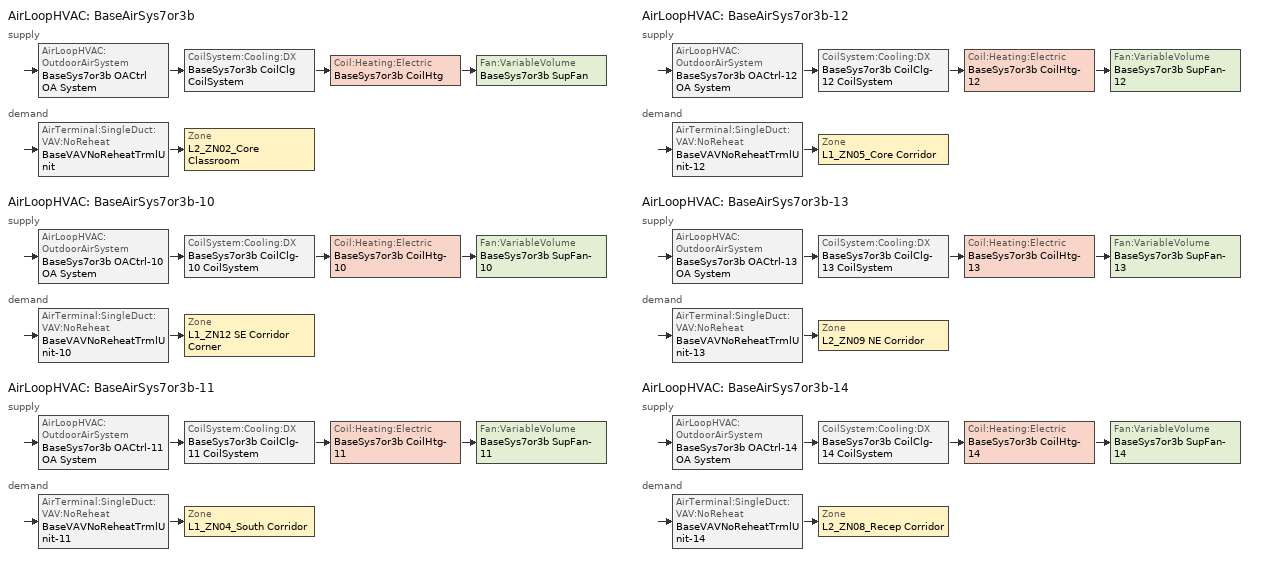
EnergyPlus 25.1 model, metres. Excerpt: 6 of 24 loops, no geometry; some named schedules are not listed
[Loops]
AirLoopHVAC 'BaseAirSys7or3b'
 supply: AirLoopHVAC:OutdoorAirSystem 'BaseSys7or3b OACtrl OA System' > CoilSystem:Cooling:DX 'BaseSys7or3b CoilClg CoilSystem' > Coil:Heating:Electric 'BaseSys7or3b CoilHtg' > Fan:VariableVolume 'BaseSys7or3b SupFan'
 demand: AirTerminal:SingleDuct:VAV:NoReheat 'BaseVAVNoReheatTrmlUnit' > Zone 'L2_ZN02_Core Classroom'
AirLoopHVAC 'BaseAirSys7or3b-10'
 supply: AirLoopHVAC:OutdoorAirSystem 'BaseSys7or3b OACtrl-10 OA System' > CoilSystem:Cooling:DX 'BaseSys7or3b CoilClg-10 CoilSystem' > Coil:Heating:Electric 'BaseSys7or3b CoilHtg-10' > Fan:VariableVolume 'BaseSys7or3b SupFan-10'
 demand: AirTerminal:SingleDuct:VAV:NoReheat 'BaseVAVNoReheatTrmlUnit-10' > Zone 'L1_ZN12 SE Corridor Corner'
AirLoopHVAC 'BaseAirSys7or3b-11'
 supply: AirLoopHVAC:OutdoorAirSystem 'BaseSys7or3b OACtrl-11 OA System' > CoilSystem:Cooling:DX 'BaseSys7or3b CoilClg-11 CoilSystem' > Coil:Heating:Electric 'BaseSys7or3b CoilHtg-11' > Fan:VariableVolume 'BaseSys7or3b SupFan-11'
 demand: AirTerminal:SingleDuct:VAV:NoReheat 'BaseVAVNoReheatTrmlUnit-11' > Zone 'L1_ZN04_South Corridor'
AirLoopHVAC 'BaseAirSys7or3b-12'
 supply: AirLoopHVAC:OutdoorAirSystem 'BaseSys7or3b OACtrl-12 OA System' > CoilSystem:Cooling:DX 'BaseSys7or3b CoilClg-12 CoilSystem' > Coil:Heating:Electric 'BaseSys7or3b CoilHtg-12' > Fan:VariableVolume 'BaseSys7or3b SupFan-12'
 demand: AirTerminal:SingleDuct:VAV:NoReheat 'BaseVAVNoReheatTrmlUnit-12' > Zone 'L1_ZN05_Core Corridor'
AirLoopHVAC 'BaseAirSys7or3b-13'
 supply: AirLoopHVAC:OutdoorAirSystem 'BaseSys7or3b OACtrl-13 OA System' > CoilSystem:Cooling:DX 'BaseSys7or3b CoilClg-13 CoilSystem' > Coil:Heating:Electric 'BaseSys7or3b CoilHtg-13' > Fan:VariableVolume 'BaseSys7or3b SupFan-13'
 demand: AirTerminal:SingleDuct:VAV:NoReheat 'BaseVAVNoReheatTrmlUnit-13' > Zone 'L2_ZN09 NE Corridor'
AirLoopHVAC 'BaseAirSys7or3b-14'
 supply: AirLoopHVAC:OutdoorAirSystem 'BaseSys7or3b OACtrl-14 OA System' > CoilSystem:Cooling:DX 'BaseSys7or3b CoilClg-14 CoilSystem' > Coil:Heating:Electric 'BaseSys7or3b CoilHtg-14' > Fan:VariableVolume 'BaseSys7or3b SupFan-14'
 demand: AirTerminal:SingleDuct:VAV:NoReheat 'BaseVAVNoReheatTrmlUnit-14' > Zone 'L2_ZN08_Recep Corridor'
[ZoneControl:Thermostat] Temperature Difference Between Cutout And Setpoint {deltaC}=0
Name | Zone or ZoneList | Control Type Schedule | Control 1
L1_ZN04_South Corridor Thermostat | L1_ZN04_South Corridor | L1_ZN04_South Corridor Thermostat Schedule | L1_ZN04_South Corridor Thermostat
L1_ZN05_Core Corridor Thermostat | L1_ZN05_Core Corridor | L1_ZN05_Core Corridor Thermostat Schedule | L1_ZN05_Core Corridor Thermostat
L1_ZN12 SE Corridor Corner Thermostat | L1_ZN12 SE Corridor Corner | L1_ZN12 SE Corridor Corner Thermostat Schedule | L1_ZN12 SE Corridor Corner Thermostat
L2_ZN02_Core Classroom Thermostat | L2_ZN02_Core Classroom | L2_ZN02_Core Classroom Thermostat Schedule | L2_ZN02_Core Classroom Thermostat
L2_ZN08_Recep Corridor Thermostat | L2_ZN08_Recep Corridor | L2_ZN08_Recep Corridor Thermostat Schedule | L2_ZN08_Recep Corridor Thermostat
L2_ZN09 NE Corridor Thermostat | L2_ZN09 NE Corridor | L2_ZN09 NE Corridor Thermostat Schedule | L2_ZN09 NE Corridor Thermostat
[ThermostatSetpoint:DualSetpoint] Heating Setpoint Temperature Schedule=SchoolHtgSetpt; Cooling Setpoint Temperature Schedule=SchoolClgSetpt
L1_ZN04_South Corridor Thermostat; L1_ZN05_Core Corridor Thermostat; L1_ZN12 SE Corridor Corner Thermostat; L2_ZN02_Core Classroom Thermostat; L2_ZN08_Recep Corridor Thermostat; L2_ZN09 NE Corridor Thermostat
[Fan:ZoneExhaust] Availability Schedule=SchoolHVACAvail; Fan Total Efficiency=0.6; Pressure Rise {Pa}=0; System Availability Manager Coupling Mode=Decoupled; Balanced Exhaust Fraction Schedule=On
Name | Maximum Flow Rate {m3/s}
L1_ZN04_South Corridor BaseExhFan | 0.0166967
L1_ZN05_Core Corridor BaseExhFan | 0.0451907
L1_ZN12 SE Corridor Corner BaseExhFan | 0.0115875
L2_ZN02_Core Classroom BaseExhFan | 0.103221
L2_ZN08_Recep Corridor BaseExhFan | 0.0637091
L2_ZN09 NE Corridor BaseExhFan | 0.0212489
[Zone equipment]
L1_ZN04_South Corridor: L1_ZN04_South Corridor BaseExhFan, BaseVAVNoReheatTrmlUnit-11
L1_ZN05_Core Corridor: L1_ZN05_Core Corridor BaseExhFan, BaseVAVNoReheatTrmlUnit-12
L1_ZN12 SE Corridor Corner: L1_ZN12 SE Corridor Corner BaseExhFan, BaseVAVNoReheatTrmlUnit-10
L2_ZN02_Core Classroom: L2_ZN02_Core Classroom BaseExhFan, BaseVAVNoReheatTrmlUnit
L2_ZN08_Recep Corridor: L2_ZN08_Recep Corridor BaseExhFan, BaseVAVNoReheatTrmlUnit-14
L2_ZN09 NE Corridor: L2_ZN09 NE Corridor BaseExhFan, BaseVAVNoReheatTrmlUnit-13
[Sizing:Zone] Zone Cooling Design Supply Air Temperature Input Method=TemperatureDifference; Zone Cooling Design Supply Air Temperature {C}=14; Zone Cooling Design Supply Air Temperature Difference {deltaC}=11.1111; Zone Heating Design Supply Air Temperature Input Method=TemperatureDifference; Zone Heating Design Supply Air Temperature {C}=40; Zone Heating Design Supply Air Temperature Difference {deltaC}=13.8889; Zone Cooling Design Supply Air Humidity Ratio {kgWater/kgDryAir}=0.0085; Zone Heating Design Supply Air Humidity Ratio {kgWater/kgDryAir}=0.008; Zone Heating Sizing Factor=1; Zone Cooling Sizing Factor=1; Cooling Design Air Flow Method=DesignDay; Cooling Design Air Flow Rate {m3/s}=0; Cooling Minimum Air Flow per Zone Floor Area {m3/s-m2}=0; Cooling Minimum Air Flow {m3/s}=0; Cooling Minimum Air Flow Fraction=0; Heating Design Air Flow Method=DesignDayWithLimit; Heating Design Air Flow Rate {m3/s}=0; Heating Maximum Air Flow per Zone Floor Area {m3/s-m2}=0; Heating Maximum Air Flow {m3/s}=0; Heating Maximum Air Flow Fraction=0.5; Account for Dedicated Outdoor Air System=No; Zone Load Sizing Method=Sensible Load Only No Latent Load; Zone Latent Cooling Design Supply Air Humidity Ratio Input Method=HumidityRatioDifference; Zone Cooling Design Supply Air Humidity Ratio Difference {kgWater/kgDryAir}=0.005; Zone Latent Heating Design Supply Air Humidity Ratio Input Method=HumidityRatioDifference; Zone Humidification Design Supply Air Humidity Ratio Difference {kgWater/kgDryAir}=0.005; Type of Space Sum to Use=Coincident
Name | Design Specification Outdoor Air Object
L1_ZN04_South Corridor | L1_ZN04_South Corridor Design Specification Outdoor Air
L1_ZN05_Core Corridor | L1_ZN05_Core Corridor Design Specification Outdoor Air
L1_ZN12 SE Corridor Corner | L1_ZN12 SE Corridor Corner Design Specification Outdoor Air
L2_ZN02_Core Classroom | L2_ZN02_Core Classroom Design Specification Outdoor Air
L2_ZN08_Recep Corridor | L2_ZN08_Recep Corridor Design Specification Outdoor Air
L2_ZN09 NE Corridor | L2_ZN09 NE Corridor Design Specification Outdoor Air
[DesignSpecification:OutdoorAir] Outdoor Air Method=Maximum; Outdoor Air Flow per Person {m3/s-person}=0; Outdoor Air Flow per Zone {m3/s}=0; Outdoor Air Flow Air Changes per Hour {1/hr}=0
Name | Outdoor Air Flow per Zone Floor Area {m3/s-m2}
L1_ZN04_South Corridor Design Specification Outdoor Air; L1_ZN05_Core Corridor Design Specification Outdoor Air; L1_ZN12 SE Corridor Corner Design Specification Outdoor Air; L2_ZN09 NE Corridor Design Specification Outdoor Air | 0.000762
L2_ZN02_Core Classroom Design Specification Outdoor Air | 0.00265464
L2_ZN08_Recep Corridor Design Specification Outdoor Air | 0.000861334
[AirTerminal:SingleDuct:VAV:NoReheat] Availability Schedule=Always On Discrete; Maximum Air Flow Rate {m3/s}=Autosize; Zone Minimum Air Flow Input Method=FixedFlowRate; Constant Minimum Air Flow Fraction=0.3
Name | Fixed Minimum Air Flow Rate {m3/s}
BaseVAVNoReheatTrmlUnit-11 | 0.0500793
BaseVAVNoReheatTrmlUnit-12 | 0.135542
BaseVAVNoReheatTrmlUnit-10 | 0.0347549
BaseVAVNoReheatTrmlUnit | 0.309596
BaseVAVNoReheatTrmlUnit-14 | 0.191085
BaseVAVNoReheatTrmlUnit-13 | 0.0637327
[AirLoopHVAC] Design Supply Air Flow Rate {m3/s}=AutoSize; Design Return Air Flow Fraction of Supply Air Flow=1
BaseAirSys7or3b; BaseAirSys7or3b-10; BaseAirSys7or3b-11; BaseAirSys7or3b-12; BaseAirSys7or3b-13; BaseAirSys7or3b-14
[Sizing:System] Type of Load to Size On=Sensible; Design Outdoor Air Flow Rate {m3/s}=Autosize; Central Heating Maximum System Air Flow Ratio=0.5; Preheat Design Temperature {C}=5.68434e-14; Preheat Design Humidity Ratio {kgWater/kgDryAir}=0; Precool Design Temperature {C}=5.68434e-14; Precool Design Humidity Ratio {kgWater/kgDryAir}=0; Central Cooling Design Supply Air Temperature {C}=12.7778; Central Heating Design Supply Air Temperature {C}=35; Type of Zone Sum to Use=NonCoincident; 100% Outdoor Air in Cooling=No; 100% Outdoor Air in Heating=No; Central Cooling Design Supply Air Humidity Ratio {kgWater/kgDryAir}=0.0085; Central Heating Design Supply Air Humidity Ratio {kgWater/kgDryAir}=0.008; Cooling Supply Air Flow Rate Method=DesignDay; Cooling Supply Air Flow Rate {m3/s}=0; Cooling Supply Air Flow Rate Per Floor Area {m3/s-m2}=0.00996765; Cooling Fraction of Autosized Cooling Supply Air Flow Rate=1; Cooling Supply Air Flow Rate Per Unit Cooling Capacity {m3/s-W}=3.94755e-05; Heating Supply Air Flow Rate Method=DesignDay; Heating Supply Air Flow Rate {m3/s}=0; Heating Supply Air Flow Rate Per Floor Area {m3/s-m2}=0.00996765; Heating Fraction of Autosized Heating Supply Air Flow Rate=1; Heating Fraction of Autosized Cooling Supply Air Flow Rate=1; Heating Supply Air Flow Rate Per Unit Heating Capacity {m3/s-W}=3.15882e-05; System Outdoor Air Method=ZoneSum; Zone Maximum Outdoor Air Fraction=1; Cooling Design Capacity Method=CoolingDesignCapacity; Cooling Design Capacity {W}=Autosize; Cooling Design Capacity Per Floor Area {W/m2}=234.7; Fraction of Autosized Cooling Design Capacity=1; Heating Design Capacity Method=HeatingDesignCapacity; Heating Design Capacity {W}=Autosize; Heating Design Capacity Per Floor Area {W/m2}=157; Fraction of Autosized Heating Design Capacity=1; Central Cooling Capacity Control Method=OnOff; Occupant Diversity=Autosize
BaseAirSys7or3b; BaseAirSys7or3b-10; BaseAirSys7or3b-11; BaseAirSys7or3b-12; BaseAirSys7or3b-13; BaseAirSys7or3b-14
[AvailabilityManager:NightCycle] Applicability Schedule=Always On Discrete; Fan Schedule=SchoolHVACAvail; Control Type=CycleOnControlZone; Thermostat Tolerance {deltaC}=1.11111; Cycling Run Time Control Type=ThermostatWithMinimumRunTime; Cycling Run Time {s}=900
Name | Control Zone or Zone List
Availability Manager Night Cycle 3 | L2_ZN02_Core Classroom
Availability Manager Night Cycle 12 | L1_ZN12 SE Corridor Corner
Availability Manager Night Cycle 13 | L1_ZN04_South Corridor
Availability Manager Night Cycle 14 | L1_ZN05_Core Corridor
Availability Manager Night Cycle 15 | L2_ZN09 NE Corridor
Availability Manager Night Cycle 16 | L2_ZN08_Recep Corridor
[Controller:OutdoorAir] Minimum Outdoor Air Flow Rate {m3/s}=0; Maximum Outdoor Air Flow Rate {m3/s}=Autosize; Economizer Control Type=NoEconomizer; Economizer Control Action Type=ModulateFlow; Economizer Maximum Limit Enthalpy {J/kg}=64000; Lockout Type=NoLockout; Minimum Limit Type=FixedMinimum; High Humidity Control=No; High Humidity Outdoor Air Flow Ratio=1; Control High Indoor Humidity Based on Outdoor Humidity Ratio=Yes; Heat Recovery Bypass Control Type=BypassWhenOAFlowGreaterThanMinimum; Economizer Operation Staging=InterlockedWithMechanicalCooling
Name | Minimum Outdoor Air Schedule | Mechanical Ventilation Controller
BaseSys7or3b OACtrl | BaseSys7or3b OACtrl Schedule | BaseSys7or3b OACtrl Mech Vent Controller
BaseSys7or3b OACtrl-10 | BaseSys7or3b OACtrl-10 Schedule | BaseSys7or3b OACtrl-10 Mech Vent Controller
BaseSys7or3b OACtrl-11 | BaseSys7or3b OACtrl-11 Schedule | BaseSys7or3b OACtrl-11 Mech Vent Controller
BaseSys7or3b OACtrl-12 | BaseSys7or3b OACtrl-12 Schedule | BaseSys7or3b OACtrl-12 Mech Vent Controller
BaseSys7or3b OACtrl-13 | BaseSys7or3b OACtrl-13 Schedule | BaseSys7or3b OACtrl-13 Mech Vent Controller
BaseSys7or3b OACtrl-14 | BaseSys7or3b OACtrl-14 Schedule | BaseSys7or3b OACtrl-14 Mech Vent Controller
[Controller:MechanicalVentilation] Demand Controlled Ventilation=No; System Outdoor Air Method=ZoneSum
Name | Availability Schedule | Zone or ZoneList Name 1 | Design Specification Outdoor Air Object Name 1
BaseSys7or3b OACtrl Mech Vent Controller | BaseSys7or3b OACtrl Schedule | L2_ZN02_Core Classroom | L2_ZN02_Core Classroom Design Specification Outdoor Air
BaseSys7or3b OACtrl-10 Mech Vent Controller | BaseSys7or3b OACtrl-10 Schedule | L1_ZN12 SE Corridor Corner | L1_ZN12 SE Corridor Corner Design Specification Outdoor Air
BaseSys7or3b OACtrl-11 Mech Vent Controller | BaseSys7or3b OACtrl-11 Schedule | L1_ZN04_South Corridor | L1_ZN04_South Corridor Design Specification Outdoor Air
BaseSys7or3b OACtrl-12 Mech Vent Controller | BaseSys7or3b OACtrl-12 Schedule | L1_ZN05_Core Corridor | L1_ZN05_Core Corridor Design Specification Outdoor Air
BaseSys7or3b OACtrl-13 Mech Vent Controller | BaseSys7or3b OACtrl-13 Schedule | L2_ZN09 NE Corridor | L2_ZN09 NE Corridor Design Specification Outdoor Air
BaseSys7or3b OACtrl-14 Mech Vent Controller | BaseSys7or3b OACtrl-14 Schedule | L2_ZN08_Recep Corridor | L2_ZN08_Recep Corridor Design Specification Outdoor Air
[SetpointManager:MixedAir] Control Variable=Temperature
Name | Setpoint Node or NodeList
BaseSys7or3b OACtrl OA System Mixed Air Node OS Default SPM | BaseSys7or3b OACtrl OA System Mixed Air Node
BaseSys7or3b CoilClg Outlet Node OS Default SPM | BaseSys7or3b CoilClg Outlet Node
BaseSys7or3b CoilHtg Outlet Node OS Default SPM | BaseSys7or3b CoilHtg Outlet Node
BaseSys7or3b OACtrl-10 OA System Mixed Air Node OS Default SPM | BaseSys7or3b OACtrl-10 OA System Mixed Air Node
BaseSys7or3b CoilClg-10 Outlet Node OS Default SPM | BaseSys7or3b CoilClg-10 Outlet Node
BaseSys7or3b CoilHtg-10 Outlet Node OS Default SPM | BaseSys7or3b CoilHtg-10 Outlet Node
BaseSys7or3b OACtrl-11 OA System Mixed Air Node OS Default SPM | BaseSys7or3b OACtrl-11 OA System Mixed Air Node
BaseSys7or3b CoilClg-11 Outlet Node OS Default SPM | BaseSys7or3b CoilClg-11 Outlet Node
BaseSys7or3b CoilHtg-11 Outlet Node OS Default SPM | BaseSys7or3b CoilHtg-11 Outlet Node
BaseSys7or3b OACtrl-12 OA System Mixed Air Node OS Default SPM | BaseSys7or3b OACtrl-12 OA System Mixed Air Node
BaseSys7or3b CoilClg-12 Outlet Node OS Default SPM | BaseSys7or3b CoilClg-12 Outlet Node
BaseSys7or3b CoilHtg-12 Outlet Node OS Default SPM | BaseSys7or3b CoilHtg-12 Outlet Node
BaseSys7or3b OACtrl-13 OA System Mixed Air Node OS Default SPM | BaseSys7or3b OACtrl-13 OA System Mixed Air Node
BaseSys7or3b CoilClg-13 Outlet Node OS Default SPM | BaseSys7or3b CoilClg-13 Outlet Node
BaseSys7or3b CoilHtg-13 Outlet Node OS Default SPM | BaseSys7or3b CoilHtg-13 Outlet Node
BaseSys7or3b OACtrl-14 OA System Mixed Air Node OS Default SPM | BaseSys7or3b OACtrl-14 OA System Mixed Air Node
BaseSys7or3b CoilClg-14 Outlet Node OS Default SPM | BaseSys7or3b CoilClg-14 Outlet Node
BaseSys7or3b CoilHtg-14 Outlet Node OS Default SPM | BaseSys7or3b CoilHtg-14 Outlet Node
[CoilSystem:Cooling:DX] Availability Schedule=Always On Discrete
Name | Cooling Coil
BaseSys7or3b CoilClg CoilSystem | BaseSys7or3b CoilClg
BaseSys7or3b CoilClg-10 CoilSystem | BaseSys7or3b CoilClg-10
BaseSys7or3b CoilClg-11 CoilSystem | BaseSys7or3b CoilClg-11
BaseSys7or3b CoilClg-12 CoilSystem | BaseSys7or3b CoilClg-12
BaseSys7or3b CoilClg-13 CoilSystem | BaseSys7or3b CoilClg-13
BaseSys7or3b CoilClg-14 CoilSystem | BaseSys7or3b CoilClg-14
[Coil:Cooling:DX:SingleSpeed] Availability Schedule=Always On Discrete; Gross Rated Total Cooling Capacity {W}=Autosize; Gross Rated Sensible Heat Ratio=Autosize; Gross Rated Cooling COP {W/W}=3; Rated Air Flow Rate {m3/s}=Autosize; Rated Evaporator Fan Power Per Volume Flow Rate 2017 {W/(m3/s)}=773.3; Rated Evaporator Fan Power Per Volume Flow Rate 2023 {W/(m3/s)}=934.4; Total Cooling Capacity Function of Temperature Curve=CoilClgDXQRatio_fTwbToadbSI; Total Cooling Capacity Function of Flow Fraction Curve=CoilClgDXSnglQRatio_fCFMRatio; Energy Input Ratio Function of Temperature Curve=CoilClgDXEIRRatio_fTwbToadbSI; Energy Input Ratio Function of Flow Fraction Curve=CoilClgDXSnglEIRRatio_fCFMRatio; Part Load Fraction Correlation Curve=CoilClgDXEIRRatio_fQFrac; Minimum Outdoor Dry-Bulb Temperature for Compressor Operation {C}=-25; Nominal Time for Condensate Removal to Begin {s}=0; Ratio of Initial Moisture Evaporation Rate and Steady State Latent Capacity=0; Maximum Cycling Rate {cycles/hr}=0; Latent Capacity Time Constant {s}=0; Condenser Type=AirCooled; Evaporative Condenser Effectiveness=0.9; Evaporative Condenser Air Flow Rate {m3/s}=Autosize; Evaporative Condenser Pump Rated Power Consumption {W}=Autosize; Crankcase Heater Capacity {W}=0; Maximum Outdoor Dry-Bulb Temperature for Crankcase Heater Operation {C}=10; Basin Heater Capacity {W/K}=0; Basin Heater Setpoint Temperature {C}=2
BaseSys7or3b CoilClg; BaseSys7or3b CoilClg-10; BaseSys7or3b CoilClg-11; BaseSys7or3b CoilClg-12; BaseSys7or3b CoilClg-13; BaseSys7or3b CoilClg-14
[SetpointManager:SingleZone:Reheat] Control Variable=Temperature; Minimum Supply Air Temperature {C}=12.7778; Maximum Supply Air Temperature {C}=35
Name | Control Zone | Setpoint Node or NodeList
Setpoint Manager Single Zone Reheat 1 | L2_ZN02_Core Classroom | BaseSys7or3b SupFan Outlet Node
Setpoint Manager Single Zone Reheat 10 | L1_ZN12 SE Corridor Corner | BaseSys7or3b SupFan-10 Outlet Node
Setpoint Manager Single Zone Reheat 11 | L1_ZN04_South Corridor | BaseSys7or3b SupFan-11 Outlet Node
Setpoint Manager Single Zone Reheat 12 | L1_ZN05_Core Corridor | BaseSys7or3b SupFan-12 Outlet Node
Setpoint Manager Single Zone Reheat 13 | L2_ZN09 NE Corridor | BaseSys7or3b SupFan-13 Outlet Node
Setpoint Manager Single Zone Reheat 14 | L2_ZN08_Recep Corridor | BaseSys7or3b SupFan-14 Outlet Node
[Fan:VariableVolume] Availability Schedule=SchoolHVACAvail; Fan Total Efficiency=1; Pressure Rise {Pa}=0; Maximum Flow Rate {m3/s}=AutoSize; Fan Power Minimum Flow Rate Input Method=FixedFlowRate; Fan Power Minimum Flow Fraction=0; Fan Power Minimum Air Flow Rate {m3/s}=0; Motor Efficiency=1; Motor In Airstream Fraction=1; Fan Power Coefficient 1=0.027828; Fan Power Coefficient 2=0.026583; Fan Power Coefficient 3=-0.087069; Fan Power Coefficient 4=1.03092; Fan Power Coefficient 5=0
BaseSys7or3b SupFan; BaseSys7or3b SupFan-10; BaseSys7or3b SupFan-11; BaseSys7or3b SupFan-12; BaseSys7or3b SupFan-13; BaseSys7or3b SupFan-14
[Coil:Heating:Electric] Availability Schedule=Always On Discrete; Efficiency=1; Nominal Capacity {W}=Autosize
BaseSys7or3b CoilHtg; BaseSys7or3b CoilHtg-10; BaseSys7or3b CoilHtg-11; BaseSys7or3b CoilHtg-12; BaseSys7or3b CoilHtg-13; BaseSys7or3b CoilHtg-14
[Schedule:Year]
SchoolHtgSetpt: SchoolHtgSetptWk, 1, 1, 12, 31
SchoolClgSetpt: SchoolClgSetptWk, 1, 1, 12, 31
SchoolHVACAvail: SchoolHVACAvailWk, 1, 1, 12, 31
On: OnWk, 1, 1, 12, 31
BaseSys7or3b OACtrl Schedule: BaseSys7or3b OACtrl Schedule Week 1, 1, 1, 12, 31
BaseSys7or3b OACtrl-10 Schedule: BaseSys7or3b OACtrl-10 Schedule Week 1, 1, 1, 12, 31
BaseSys7or3b OACtrl-11 Schedule: BaseSys7or3b OACtrl-11 Schedule Week 1, 1, 1, 12, 31
BaseSys7or3b OACtrl-12 Schedule: BaseSys7or3b OACtrl-12 Schedule Week 1, 1, 1, 12, 31
BaseSys7or3b OACtrl-13 Schedule: BaseSys7or3b OACtrl-13 Schedule Week 1, 1, 1, 12, 31
BaseSys7or3b OACtrl-14 Schedule: BaseSys7or3b OACtrl-14 Schedule Week 1, 1, 1, 12, 31
[Schedule:Week:Daily]
SchoolHVACAvailWk: SchoolHVACAvailSun, SchoolHVACAvailWD, SchoolHVACAvailWD, SchoolHVACAvailWD, SchoolHVACAvailWD, SchoolHVACAvailWD, SchoolHVACAvailSat, SchoolHVACAvailSun, AllOnHVACAvailDay, AllOnHVACAvailDay, SchoolHVACAvailSun, SchoolHVACAvailSun
OnWk: OnDay, OnDay, OnDay, OnDay, OnDay, OnDay, OnDay, OnDay, OnDay, OnDay, OnDay, OnDay
BaseSys7or3b OACtrl Schedule Week 1: BaseSys7or3b OACtrl Schedule Week 1 Sunday, BaseSys7or3b OACtrl Schedule Week 1 Monday, BaseSys7or3b OACtrl Schedule Week 1 Tuesday, BaseSys7or3b OACtrl Schedule Week 1 Wednesday, BaseSys7or3b OACtrl Schedule Week 1 Thursday, BaseSys7or3b OACtrl Schedule Week 1 Friday, BaseSys7or3b OACtrl Schedule Week 1 Saturday, BaseSys7or3b OACtrl Schedule Week 1 Holiday, BaseSys7or3b OACtrl Schedule Week 1 Summer, BaseSys7or3b OACtrl Schedule Week 1 Winter, BaseSys7or3b OACtrl Schedule Week 1 Custom 1, BaseSys7or3b OACtrl Schedule Week 1 Custom 2
BaseSys7or3b OACtrl-10 Schedule Week 1: BaseSys7or3b OACtrl-10 Schedule Week 1 Sunday, BaseSys7or3b OACtrl-10 Schedule Week 1 Monday, BaseSys7or3b OACtrl-10 Schedule Week 1 Tuesday, BaseSys7or3b OACtrl-10 Schedule Week 1 Wednesday, BaseSys7or3b OACtrl-10 Schedule Week 1 Thursday, BaseSys7or3b OACtrl-10 Schedule Week 1 Friday, BaseSys7or3b OACtrl-10 Schedule Week 1 Saturday, BaseSys7or3b OACtrl-10 Schedule Week 1 Holiday, BaseSys7or3b OACtrl-10 Schedule Week 1 Summer, BaseSys7or3b OACtrl-10 Schedule Week 1 Winter, BaseSys7or3b OACtrl-10 Schedule Week 1 Custom 1, BaseSys7or3b OACtrl-10 Schedule Week 1 Custom 2
[Schedule:Compact]
L1_ZN04_South Corridor Thermostat Schedule; L1_ZN05_Core Corridor Thermostat Schedule; L1_ZN12 SE Corridor Corner Thermostat Schedule; L2_ZN02_Core Classroom Thermostat Schedule; L2_ZN08_Recep Corridor Thermostat Schedule; L2_ZN09 NE Corridor Thermostat Schedule: Through: 12/31, For: AllDays, Until: 24:00, 4
[Schedule:Constant]
Always On Discrete: Hourly Value=1
[Curve:Biquadratic] Minimum Value of x {BasedOnField A2}=13.89; Maximum Value of x {BasedOnField A2}=25; Minimum Value of y {BasedOnField A3}=23.89; Maximum Value of y {BasedOnField A3}=46.11; Minimum Curve Output {BasedOnField A4}=0.77
Name | Coefficient1 Constant | Coefficient2 x | Coefficient3 x**2 | Coefficient4 y | Coefficient5 y**2 | Coefficient6 x*y | Maximum Curve Output {BasedOnField A4}
CoilClgDXQRatio_fTwbToadbSI | 0.86779 | 0.014245 | 0.000554 | -0.007569 | 3.2e-05 | -0.000191 | 1.29
CoilClgDXEIRRatio_fTwbToadbSI | 0.116709 | 0.028458 | -0.000411 | 0.021422 | 0.000162 | -0.00068 | 1.33
[Curve:Quadratic] Minimum Value of x {BasedOnField A2}=0; Maximum Value of x {BasedOnField A2}=100
Name | Coefficient1 Constant | Coefficient2 x | Coefficient3 x**2 | Minimum Curve Output {BasedOnField A3}
CoilClgDXSnglQRatio_fCFMRatio | 0.8 | 0.2 | 0 | 0.8
CoilClgDXSnglEIRRatio_fCFMRatio | 1.156 | -0.1816 | 0.0256
[Curve:Cubic]
CoilClgDXEIRRatio_fQFrac: Coefficient1 Constant=0; Coefficient2 x=5.1091; Coefficient3 x**2=-8.5515; Coefficient4 x**3=4.4744; Minimum Value of x {BasedOnField A2}=0.7; Maximum Value of x {BasedOnField A2}=1; Minimum Curve Output {BasedOnField A3}=0.92; Maximum Curve Output {BasedOnField A3}=1
